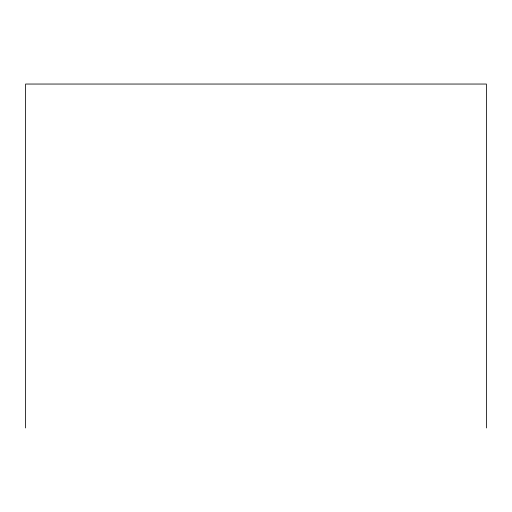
<?xml version="1.0" encoding="UTF-8"?>
<svg xmlns="http://www.w3.org/2000/svg" width="512" height="512" viewBox="0 0 512 512"><rect width="100%" height="100%" fill="white"/><g stroke="black" fill="none" stroke-linecap="round" stroke-linejoin="round"><path stroke-width="0.77" d="M486.4 427.955L486.4 84.045L25.6 84.045L25.6 427.955"/></g></svg>
